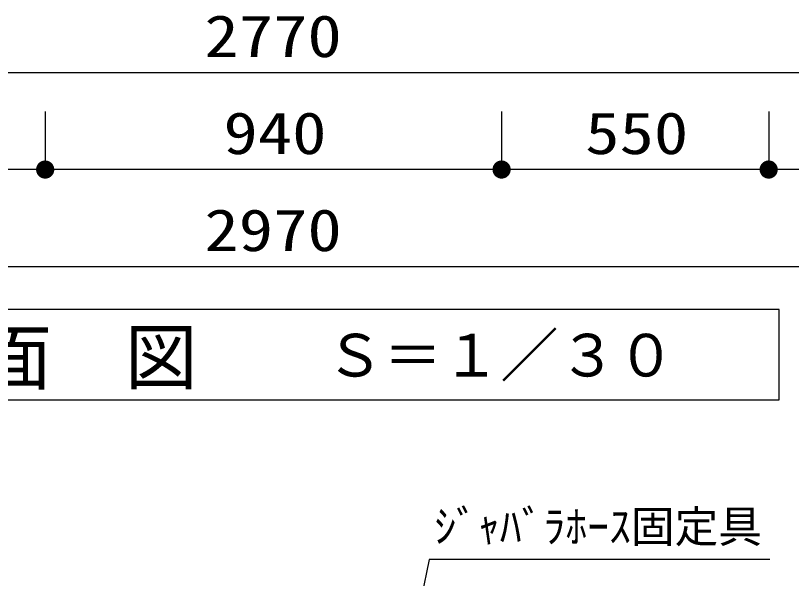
# Model space of a CAD drawing. Units: millimetres, scale not verified. Extents: x -22761 to 8910, y -6308 to 6308.
# Drawn here: x -4947 to -3349, y -1689 to -528 of the extents above; entities that cross this region are included whole.
import ezdxf
from ezdxf.enums import TextEntityAlignment as Align

# ---------------------------------------------------------------- set-up
doc = ezdxf.new("R2010")
doc.units = ezdxf.units.MM
doc.header["$LTSCALE"] = 30
for name, color, linetype, lineweight in [('0-2_空気管', 3, 'Continuous', 25), ('0-3_機器', 3, 'Continuous', 25), ('0-F_00クル-フ-6寸法', 132, 'Continuous', 25)]:
    doc.layers.add(name, color=color, linetype=linetype, lineweight=lineweight)
doc.styles.add('ＭＳ ゴシック', font='')
doc.styles.get('ＭＳ ゴシック').set_extended_font_data('MS Gothic')

msp = doc.modelspace()

# ---------------------------------------------------------------- linework, layer by layer
at = {"layer": '0-2_空気管'}
for p, q in [((-4095.56, -1649.29), (-4201.32, -2158.6)), ((-3393.79, -1649.29), (-4095.56, -1649.29))]:
    msp.add_line(p, q, dxfattribs=at)
at = {"layer": '0-3_機器'}
msp.add_lwpolyline([(-3374.49, -1320.35), (-3374.49, -1134.04), (-5403.82, -1134.04), (-5403.82, -1320.35)], close=True, dxfattribs=at)
at = {"layer": '0-F_00クル-フ-6寸法', "color": 4}
for p, q in [((-5806.32, -645.57), (-3036.3, -645.57)), ((-4886.32, -725.57), (-4886.32, -845.57)), ((-4886.32, -725.57), (-4886.32, -845.57)), ((-3946.32, -725.57), (-3946.32, -845.57)), ((-3946.32, -725.57), (-3946.32, -845.57)), ((-3396.32, -725.57), (-3396.32, -845.57)), ((-3396.32, -725.57), (-3396.32, -845.57)), ((-4886.32, -845.57), (-5906.32, -845.57)), ((-3946.32, -845.57), (-4886.32, -845.57)), ((-3396.32, -845.57), (-3946.32, -845.57)), ((-2936.3, -845.57), (-3396.32, -845.57)), ((-5906.32, -1045.57), (-2936.3, -1045.57))]:
    msp.add_line(p, q, dxfattribs=at)
at = {"layer": '0-F_00クル-フ-6寸法'}
for points in [[(-4886.32, -845.57), (-4898.27, -831.12), (-4896.37, -829.74)], [(-4886.32, -845.57), (-4898.27, -831.12), (-4896.37, -829.74)], [(-4886.32, -845.57), (-4896.37, -829.74), (-4894.31, -828.61)], [(-4886.32, -845.57), (-4896.37, -829.74), (-4894.31, -828.61)], [(-4886.32, -845.57), (-4894.31, -828.61), (-4892.12, -827.74)], [(-4886.32, -845.57), (-4894.31, -828.61), (-4892.12, -827.74)], [(-4886.32, -845.57), (-4892.12, -827.74), (-4889.84, -827.15)], [(-4886.32, -845.57), (-4892.12, -827.74), (-4889.84, -827.15)], [(-4886.32, -845.57), (-4889.84, -827.15), (-4887.5, -826.86)], [(-4886.32, -845.57), (-4889.84, -827.15), (-4887.5, -826.86)], [(-4886.32, -845.57), (-4887.5, -826.86), (-4885.14, -826.86)], [(-4886.32, -845.57), (-4887.5, -826.86), (-4885.14, -826.86)], [(-4886.32, -845.57), (-4885.14, -826.86), (-4882.81, -827.15)], [(-4886.32, -845.57), (-4885.14, -826.86), (-4882.81, -827.15)], [(-4886.32, -845.57), (-4882.81, -827.15), (-4880.53, -827.74)], [(-4886.32, -845.57), (-4882.81, -827.15), (-4880.53, -827.74)], [(-4886.32, -845.57), (-4880.53, -827.74), (-4878.34, -828.61)], [(-4886.32, -845.57), (-4880.53, -827.74), (-4878.34, -828.61)], [(-4886.32, -845.57), (-4878.34, -828.61), (-4876.28, -829.74)], [(-4886.32, -845.57), (-4878.34, -828.61), (-4876.28, -829.74)], [(-4886.32, -845.57), (-4876.28, -829.74), (-4874.37, -831.12)], [(-4886.32, -845.57), (-4876.28, -829.74), (-4874.37, -831.12)], [(-3946.32, -845.57), (-3958.28, -831.12), (-3956.37, -829.74)], [(-3946.32, -845.57), (-3958.28, -831.12), (-3956.37, -829.74)], [(-3946.32, -845.57), (-3956.37, -829.74), (-3954.31, -828.61)], [(-3946.32, -845.57), (-3956.37, -829.74), (-3954.31, -828.61)], [(-3946.32, -845.57), (-3954.31, -828.61), (-3952.12, -827.74)], [(-3946.32, -845.57), (-3954.31, -828.61), (-3952.12, -827.74)], [(-3946.32, -845.57), (-3952.12, -827.74), (-3949.84, -827.15)], [(-3946.32, -845.57), (-3952.12, -827.74), (-3949.84, -827.15)], [(-3946.32, -845.57), (-3949.84, -827.15), (-3947.5, -826.86)], [(-3946.32, -845.57), (-3949.84, -827.15), (-3947.5, -826.86)], [(-3946.32, -845.57), (-3947.5, -826.86), (-3945.15, -826.86)], [(-3946.32, -845.57), (-3947.5, -826.86), (-3945.15, -826.86)], [(-3946.32, -845.57), (-3945.15, -826.86), (-3942.81, -827.15)], [(-3946.32, -845.57), (-3945.15, -826.86), (-3942.81, -827.15)], [(-3946.32, -845.57), (-3942.81, -827.15), (-3940.53, -827.74)], [(-3946.32, -845.57), (-3942.81, -827.15), (-3940.53, -827.74)], [(-3946.32, -845.57), (-3940.53, -827.74), (-3938.34, -828.61)], [(-3946.32, -845.57), (-3940.53, -827.74), (-3938.34, -828.61)], [(-3946.32, -845.57), (-3938.34, -828.61), (-3936.28, -829.74)], [(-3946.32, -845.57), (-3938.34, -828.61), (-3936.28, -829.74)], [(-3946.32, -845.57), (-3936.28, -829.74), (-3934.37, -831.12)], [(-3946.32, -845.57), (-3936.28, -829.74), (-3934.37, -831.12)], [(-3396.32, -845.57), (-3408.28, -831.12), (-3406.37, -829.74)], [(-3396.32, -845.57), (-3408.28, -831.12), (-3406.37, -829.74)], [(-3396.32, -845.57), (-3406.37, -829.74), (-3404.31, -828.61)], [(-3396.32, -845.57), (-3406.37, -829.74), (-3404.31, -828.61)], [(-3396.32, -845.57), (-3404.31, -828.61), (-3402.12, -827.74)], [(-3396.32, -845.57), (-3404.31, -828.61), (-3402.12, -827.74)], [(-3396.32, -845.57), (-3402.12, -827.74), (-3399.84, -827.15)], [(-3396.32, -845.57), (-3402.12, -827.74), (-3399.84, -827.15)], [(-3396.32, -845.57), (-3399.84, -827.15), (-3397.5, -826.86)], [(-3396.32, -845.57), (-3399.84, -827.15), (-3397.5, -826.86)], [(-3396.32, -845.57), (-3397.5, -826.86), (-3395.15, -826.86)], [(-3396.32, -845.57), (-3397.5, -826.86), (-3395.15, -826.86)], [(-3396.32, -845.57), (-3395.15, -826.86), (-3392.81, -827.15)], [(-3396.32, -845.57), (-3395.15, -826.86), (-3392.81, -827.15)], [(-3396.32, -845.57), (-3392.81, -827.15), (-3390.53, -827.74)], [(-3396.32, -845.57), (-3392.81, -827.15), (-3390.53, -827.74)], [(-3396.32, -845.57), (-3390.53, -827.74), (-3388.34, -828.61)], [(-3396.32, -845.57), (-3390.53, -827.74), (-3388.34, -828.61)], [(-3396.32, -845.57), (-3388.34, -828.61), (-3386.28, -829.74)], [(-3396.32, -845.57), (-3388.34, -828.61), (-3386.28, -829.74)], [(-3396.32, -845.57), (-3386.28, -829.74), (-3384.37, -831.12)], [(-3396.32, -845.57), (-3386.28, -829.74), (-3384.37, -831.12)], [(-4886.32, -845.57), (-4905.07, -845.57), (-4904.92, -843.22)], [(-4886.32, -845.57), (-4905.07, -845.57), (-4904.92, -843.22)], [(-4886.32, -845.57), (-4904.92, -847.92), (-4905.07, -845.57)], [(-4886.32, -845.57), (-4904.92, -847.92), (-4905.07, -845.57)], [(-4886.32, -845.57), (-4904.92, -843.22), (-4904.48, -840.91)], [(-4886.32, -845.57), (-4904.92, -843.22), (-4904.48, -840.91)], [(-4886.32, -845.57), (-4904.48, -850.23), (-4904.92, -847.92)], [(-4886.32, -845.57), (-4904.48, -850.23), (-4904.92, -847.92)], [(-4886.32, -845.57), (-4904.48, -840.91), (-4903.76, -838.67)], [(-4886.32, -845.57), (-4904.48, -840.91), (-4903.76, -838.67)], [(-4886.32, -845.57), (-4903.76, -852.47), (-4904.48, -850.23)], [(-4886.32, -845.57), (-4903.76, -852.47), (-4904.48, -850.23)], [(-4886.32, -845.57), (-4903.76, -838.67), (-4902.75, -836.54)], [(-4886.32, -845.57), (-4903.76, -838.67), (-4902.75, -836.54)], [(-4886.32, -845.57), (-4902.75, -854.6), (-4903.76, -852.47)], [(-4886.32, -845.57), (-4902.75, -854.6), (-4903.76, -852.47)], [(-4886.32, -845.57), (-4902.75, -836.54), (-4901.49, -834.55)], [(-4886.32, -845.57), (-4902.75, -836.54), (-4901.49, -834.55)], [(-4886.32, -845.57), (-4901.49, -856.59), (-4902.75, -854.6)], [(-4886.32, -845.57), (-4901.49, -856.59), (-4902.75, -854.6)], [(-4886.32, -845.57), (-4901.49, -834.55), (-4899.99, -832.74)], [(-4886.32, -845.57), (-4901.49, -834.55), (-4899.99, -832.74)], [(-4886.32, -845.57), (-4899.99, -858.41), (-4901.49, -856.59)], [(-4886.32, -845.57), (-4899.99, -858.41), (-4901.49, -856.59)], [(-4886.32, -845.57), (-4899.99, -832.74), (-4898.27, -831.12)], [(-4886.32, -845.57), (-4899.99, -832.74), (-4898.27, -831.12)], [(-4886.32, -845.57), (-4898.27, -860.02), (-4899.99, -858.41)], [(-4886.32, -845.57), (-4898.27, -860.02), (-4899.99, -858.41)], [(-4886.32, -845.57), (-4896.37, -861.4), (-4898.27, -860.02)], [(-4886.32, -845.57), (-4896.37, -861.4), (-4898.27, -860.02)], [(-4886.32, -845.57), (-4894.31, -862.54), (-4896.37, -861.4)], [(-4886.32, -845.57), (-4894.31, -862.54), (-4896.37, -861.4)], [(-4886.32, -845.57), (-4892.12, -863.4), (-4894.31, -862.54)], [(-4886.32, -845.57), (-4892.12, -863.4), (-4894.31, -862.54)], [(-4886.32, -845.57), (-4889.84, -863.99), (-4892.12, -863.4)], [(-4886.32, -845.57), (-4889.84, -863.99), (-4892.12, -863.4)], [(-4886.32, -845.57), (-4887.5, -864.28), (-4889.84, -863.99)], [(-4886.32, -845.57), (-4887.5, -864.28), (-4889.84, -863.99)], [(-4886.32, -845.57), (-4885.14, -864.28), (-4887.5, -864.28)], [(-4886.32, -845.57), (-4885.14, -864.28), (-4887.5, -864.28)], [(-4886.32, -845.57), (-4874.37, -831.12), (-4872.65, -832.74)], [(-4886.32, -845.57), (-4874.37, -831.12), (-4872.65, -832.74)], [(-4886.32, -845.57), (-4872.65, -832.74), (-4871.15, -834.55)], [(-4886.32, -845.57), (-4872.65, -832.74), (-4871.15, -834.55)], [(-4886.32, -845.57), (-4871.15, -834.55), (-4869.89, -836.54)], [(-4886.32, -845.57), (-4871.15, -834.55), (-4869.89, -836.54)], [(-4886.32, -845.57), (-4869.89, -836.54), (-4868.89, -838.67)], [(-4886.32, -845.57), (-4869.89, -836.54), (-4868.89, -838.67)], [(-4886.32, -845.57), (-4868.89, -838.67), (-4868.16, -840.91)], [(-4886.32, -845.57), (-4868.89, -838.67), (-4868.16, -840.91)], [(-4886.32, -845.57), (-4868.16, -840.91), (-4867.72, -843.22)], [(-4886.32, -845.57), (-4868.16, -840.91), (-4867.72, -843.22)], [(-4886.32, -845.57), (-4867.72, -843.22), (-4867.57, -845.57)], [(-4886.32, -845.57), (-4867.72, -843.22), (-4867.57, -845.57)], [(-4886.32, -845.57), (-4882.81, -863.99), (-4885.14, -864.28)], [(-4886.32, -845.57), (-4880.53, -863.4), (-4882.81, -863.99)], [(-4886.32, -845.57), (-4878.34, -862.54), (-4880.53, -863.4)], [(-4886.32, -845.57), (-4876.28, -861.4), (-4878.34, -862.54)], [(-4886.32, -845.57), (-4874.37, -860.02), (-4876.28, -861.4)], [(-4886.32, -845.57), (-4872.65, -858.41), (-4874.37, -860.02)], [(-4886.32, -845.57), (-4871.15, -856.59), (-4872.65, -858.41)], [(-4886.32, -845.57), (-4869.89, -854.6), (-4871.15, -856.59)], [(-4886.32, -845.57), (-4868.89, -852.47), (-4869.89, -854.6)], [(-4886.32, -845.57), (-4868.16, -850.23), (-4868.89, -852.47)], [(-4886.32, -845.57), (-4867.72, -847.92), (-4868.16, -850.23)], [(-4886.32, -845.57), (-4867.57, -845.57), (-4867.72, -847.92)], [(-4886.32, -845.57), (-4882.81, -863.99), (-4885.14, -864.28)], [(-4886.32, -845.57), (-4880.53, -863.4), (-4882.81, -863.99)], [(-4886.32, -845.57), (-4878.34, -862.54), (-4880.53, -863.4)], [(-4886.32, -845.57), (-4876.28, -861.4), (-4878.34, -862.54)], [(-4886.32, -845.57), (-4874.37, -860.02), (-4876.28, -861.4)], [(-4886.32, -845.57), (-4872.65, -858.41), (-4874.37, -860.02)], [(-4886.32, -845.57), (-4871.15, -856.59), (-4872.65, -858.41)], [(-4886.32, -845.57), (-4869.89, -854.6), (-4871.15, -856.59)], [(-4886.32, -845.57), (-4868.89, -852.47), (-4869.89, -854.6)], [(-4886.32, -845.57), (-4868.16, -850.23), (-4868.89, -852.47)], [(-4886.32, -845.57), (-4867.72, -847.92), (-4868.16, -850.23)], [(-4886.32, -845.57), (-4867.57, -845.57), (-4867.72, -847.92)], [(-3946.32, -845.57), (-3965.07, -845.57), (-3964.93, -843.22)], [(-3946.32, -845.57), (-3965.07, -845.57), (-3964.93, -843.22)], [(-3946.32, -845.57), (-3964.93, -847.92), (-3965.07, -845.57)], [(-3946.32, -845.57), (-3964.93, -847.92), (-3965.07, -845.57)], [(-3946.32, -845.57), (-3964.93, -843.22), (-3964.48, -840.91)], [(-3946.32, -845.57), (-3964.93, -843.22), (-3964.48, -840.91)], [(-3946.32, -845.57), (-3964.48, -850.23), (-3964.93, -847.92)], [(-3946.32, -845.57), (-3964.48, -850.23), (-3964.93, -847.92)], [(-3946.32, -845.57), (-3964.48, -840.91), (-3963.76, -838.67)], [(-3946.32, -845.57), (-3964.48, -840.91), (-3963.76, -838.67)], [(-3946.32, -845.57), (-3963.76, -852.47), (-3964.48, -850.23)], [(-3946.32, -845.57), (-3963.76, -852.47), (-3964.48, -850.23)], [(-3946.32, -845.57), (-3963.76, -838.67), (-3962.75, -836.54)], [(-3946.32, -845.57), (-3963.76, -838.67), (-3962.75, -836.54)], [(-3946.32, -845.57), (-3962.75, -854.6), (-3963.76, -852.47)], [(-3946.32, -845.57), (-3962.75, -854.6), (-3963.76, -852.47)], [(-3946.32, -845.57), (-3962.75, -836.54), (-3961.49, -834.55)], [(-3946.32, -845.57), (-3962.75, -836.54), (-3961.49, -834.55)], [(-3946.32, -845.57), (-3961.49, -856.59), (-3962.75, -854.6)], [(-3946.32, -845.57), (-3961.49, -856.59), (-3962.75, -854.6)], [(-3946.32, -845.57), (-3961.49, -834.55), (-3959.99, -832.74)], [(-3946.32, -845.57), (-3961.49, -834.55), (-3959.99, -832.74)], [(-3946.32, -845.57), (-3959.99, -858.41), (-3961.49, -856.59)], [(-3946.32, -845.57), (-3959.99, -858.41), (-3961.49, -856.59)], [(-3946.32, -845.57), (-3959.99, -832.74), (-3958.28, -831.12)], [(-3946.32, -845.57), (-3959.99, -832.74), (-3958.28, -831.12)], [(-3946.32, -845.57), (-3958.28, -860.02), (-3959.99, -858.41)], [(-3946.32, -845.57), (-3958.28, -860.02), (-3959.99, -858.41)], [(-3946.32, -845.57), (-3956.37, -861.4), (-3958.28, -860.02)], [(-3946.32, -845.57), (-3956.37, -861.4), (-3958.28, -860.02)], [(-3946.32, -845.57), (-3954.31, -862.54), (-3956.37, -861.4)], [(-3946.32, -845.57), (-3954.31, -862.54), (-3956.37, -861.4)], [(-3946.32, -845.57), (-3952.12, -863.4), (-3954.31, -862.54)], [(-3946.32, -845.57), (-3952.12, -863.4), (-3954.31, -862.54)], [(-3946.32, -845.57), (-3949.84, -863.99), (-3952.12, -863.4)], [(-3946.32, -845.57), (-3949.84, -863.99), (-3952.12, -863.4)], [(-3946.32, -845.57), (-3947.5, -864.28), (-3949.84, -863.99)], [(-3946.32, -845.57), (-3947.5, -864.28), (-3949.84, -863.99)], [(-3946.32, -845.57), (-3945.15, -864.28), (-3947.5, -864.28)], [(-3946.32, -845.57), (-3945.15, -864.28), (-3947.5, -864.28)], [(-3946.32, -845.57), (-3934.37, -831.12), (-3932.66, -832.74)], [(-3946.32, -845.57), (-3934.37, -831.12), (-3932.66, -832.74)], [(-3946.32, -845.57), (-3932.66, -832.74), (-3931.15, -834.55)], [(-3946.32, -845.57), (-3932.66, -832.74), (-3931.15, -834.55)], [(-3946.32, -845.57), (-3931.15, -834.55), (-3929.89, -836.54)], [(-3946.32, -845.57), (-3931.15, -834.55), (-3929.89, -836.54)], [(-3946.32, -845.57), (-3929.89, -836.54), (-3928.89, -838.67)], [(-3946.32, -845.57), (-3929.89, -836.54), (-3928.89, -838.67)], [(-3946.32, -845.57), (-3928.89, -838.67), (-3928.16, -840.91)], [(-3946.32, -845.57), (-3928.89, -838.67), (-3928.16, -840.91)], [(-3946.32, -845.57), (-3928.16, -840.91), (-3927.72, -843.22)], [(-3946.32, -845.57), (-3928.16, -840.91), (-3927.72, -843.22)], [(-3946.32, -845.57), (-3927.72, -843.22), (-3927.57, -845.57)], [(-3946.32, -845.57), (-3927.72, -843.22), (-3927.57, -845.57)], [(-3946.32, -845.57), (-3942.81, -863.99), (-3945.15, -864.28)], [(-3946.32, -845.57), (-3940.53, -863.4), (-3942.81, -863.99)], [(-3946.32, -845.57), (-3938.34, -862.54), (-3940.53, -863.4)], [(-3946.32, -845.57), (-3936.28, -861.4), (-3938.34, -862.54)], [(-3946.32, -845.57), (-3934.37, -860.02), (-3936.28, -861.4)], [(-3946.32, -845.57), (-3932.66, -858.41), (-3934.37, -860.02)], [(-3946.32, -845.57), (-3931.15, -856.59), (-3932.66, -858.41)], [(-3946.32, -845.57), (-3929.89, -854.6), (-3931.15, -856.59)], [(-3946.32, -845.57), (-3928.89, -852.47), (-3929.89, -854.6)], [(-3946.32, -845.57), (-3928.16, -850.23), (-3928.89, -852.47)], [(-3946.32, -845.57), (-3927.72, -847.92), (-3928.16, -850.23)], [(-3946.32, -845.57), (-3927.57, -845.57), (-3927.72, -847.92)], [(-3946.32, -845.57), (-3942.81, -863.99), (-3945.15, -864.28)], [(-3946.32, -845.57), (-3940.53, -863.4), (-3942.81, -863.99)], [(-3946.32, -845.57), (-3938.34, -862.54), (-3940.53, -863.4)], [(-3946.32, -845.57), (-3936.28, -861.4), (-3938.34, -862.54)], [(-3946.32, -845.57), (-3934.37, -860.02), (-3936.28, -861.4)], [(-3946.32, -845.57), (-3932.66, -858.41), (-3934.37, -860.02)], [(-3946.32, -845.57), (-3931.15, -856.59), (-3932.66, -858.41)], [(-3946.32, -845.57), (-3929.89, -854.6), (-3931.15, -856.59)], [(-3946.32, -845.57), (-3928.89, -852.47), (-3929.89, -854.6)], [(-3946.32, -845.57), (-3928.16, -850.23), (-3928.89, -852.47)], [(-3946.32, -845.57), (-3927.72, -847.92), (-3928.16, -850.23)], [(-3946.32, -845.57), (-3927.57, -845.57), (-3927.72, -847.92)], [(-3396.32, -845.57), (-3415.07, -845.57), (-3414.93, -843.22)], [(-3396.32, -845.57), (-3415.07, -845.57), (-3414.93, -843.22)], [(-3396.32, -845.57), (-3414.93, -847.92), (-3415.07, -845.57)], [(-3396.32, -845.57), (-3414.93, -847.92), (-3415.07, -845.57)], [(-3396.32, -845.57), (-3414.93, -843.22), (-3414.49, -840.91)], [(-3396.32, -845.57), (-3414.93, -843.22), (-3414.49, -840.91)], [(-3396.32, -845.57), (-3414.49, -850.23), (-3414.93, -847.92)], [(-3396.32, -845.57), (-3414.49, -850.23), (-3414.93, -847.92)], [(-3396.32, -845.57), (-3414.49, -840.91), (-3413.76, -838.67)], [(-3396.32, -845.57), (-3414.49, -840.91), (-3413.76, -838.67)], [(-3396.32, -845.57), (-3413.76, -852.47), (-3414.49, -850.23)], [(-3396.32, -845.57), (-3413.76, -852.47), (-3414.49, -850.23)], [(-3396.32, -845.57), (-3413.76, -838.67), (-3412.75, -836.54)], [(-3396.32, -845.57), (-3413.76, -838.67), (-3412.75, -836.54)], [(-3396.32, -845.57), (-3412.75, -854.6), (-3413.76, -852.47)], [(-3396.32, -845.57), (-3412.75, -854.6), (-3413.76, -852.47)], [(-3396.32, -845.57), (-3412.75, -836.54), (-3411.49, -834.55)], [(-3396.32, -845.57), (-3412.75, -836.54), (-3411.49, -834.55)], [(-3396.32, -845.57), (-3411.49, -856.59), (-3412.75, -854.6)], [(-3396.32, -845.57), (-3411.49, -856.59), (-3412.75, -854.6)], [(-3396.32, -845.57), (-3411.49, -834.55), (-3409.99, -832.74)], [(-3396.32, -845.57), (-3411.49, -834.55), (-3409.99, -832.74)], [(-3396.32, -845.57), (-3409.99, -858.41), (-3411.49, -856.59)], [(-3396.32, -845.57), (-3409.99, -858.41), (-3411.49, -856.59)], [(-3396.32, -845.57), (-3409.99, -832.74), (-3408.28, -831.12)], [(-3396.32, -845.57), (-3409.99, -832.74), (-3408.28, -831.12)], [(-3396.32, -845.57), (-3408.28, -860.02), (-3409.99, -858.41)], [(-3396.32, -845.57), (-3408.28, -860.02), (-3409.99, -858.41)], [(-3396.32, -845.57), (-3406.37, -861.4), (-3408.28, -860.02)], [(-3396.32, -845.57), (-3406.37, -861.4), (-3408.28, -860.02)], [(-3396.32, -845.57), (-3404.31, -862.54), (-3406.37, -861.4)], [(-3396.32, -845.57), (-3404.31, -862.54), (-3406.37, -861.4)], [(-3396.32, -845.57), (-3402.12, -863.4), (-3404.31, -862.54)], [(-3396.32, -845.57), (-3402.12, -863.4), (-3404.31, -862.54)], [(-3396.32, -845.57), (-3399.84, -863.99), (-3402.12, -863.4)], [(-3396.32, -845.57), (-3399.84, -863.99), (-3402.12, -863.4)], [(-3396.32, -845.57), (-3397.5, -864.28), (-3399.84, -863.99)], [(-3396.32, -845.57), (-3397.5, -864.28), (-3399.84, -863.99)], [(-3396.32, -845.57), (-3395.15, -864.28), (-3397.5, -864.28)], [(-3396.32, -845.57), (-3395.15, -864.28), (-3397.5, -864.28)], [(-3396.32, -845.57), (-3384.37, -831.12), (-3382.66, -832.74)], [(-3396.32, -845.57), (-3384.37, -831.12), (-3382.66, -832.74)], [(-3396.32, -845.57), (-3382.66, -832.74), (-3381.16, -834.55)], [(-3396.32, -845.57), (-3382.66, -832.74), (-3381.16, -834.55)], [(-3396.32, -845.57), (-3381.16, -834.55), (-3379.89, -836.54)], [(-3396.32, -845.57), (-3381.16, -834.55), (-3379.89, -836.54)], [(-3396.32, -845.57), (-3379.89, -836.54), (-3378.89, -838.67)], [(-3396.32, -845.57), (-3379.89, -836.54), (-3378.89, -838.67)], [(-3396.32, -845.57), (-3378.89, -838.67), (-3378.16, -840.91)], [(-3396.32, -845.57), (-3378.89, -838.67), (-3378.16, -840.91)], [(-3396.32, -845.57), (-3378.16, -840.91), (-3377.72, -843.22)], [(-3396.32, -845.57), (-3378.16, -840.91), (-3377.72, -843.22)], [(-3396.32, -845.57), (-3377.72, -843.22), (-3377.57, -845.57)], [(-3396.32, -845.57), (-3377.72, -843.22), (-3377.57, -845.57)], [(-3396.32, -845.57), (-3392.81, -863.99), (-3395.15, -864.28)], [(-3396.32, -845.57), (-3390.53, -863.4), (-3392.81, -863.99)], [(-3396.32, -845.57), (-3388.34, -862.54), (-3390.53, -863.4)], [(-3396.32, -845.57), (-3386.28, -861.4), (-3388.34, -862.54)], [(-3396.32, -845.57), (-3384.37, -860.02), (-3386.28, -861.4)], [(-3396.32, -845.57), (-3382.66, -858.41), (-3384.37, -860.02)], [(-3396.32, -845.57), (-3381.16, -856.59), (-3382.66, -858.41)], [(-3396.32, -845.57), (-3379.89, -854.6), (-3381.16, -856.59)], [(-3396.32, -845.57), (-3378.89, -852.47), (-3379.89, -854.6)], [(-3396.32, -845.57), (-3378.16, -850.23), (-3378.89, -852.47)], [(-3396.32, -845.57), (-3377.72, -847.92), (-3378.16, -850.23)], [(-3396.32, -845.57), (-3377.57, -845.57), (-3377.72, -847.92)], [(-3396.32, -845.57), (-3392.81, -863.99), (-3395.15, -864.28)], [(-3396.32, -845.57), (-3390.53, -863.4), (-3392.81, -863.99)], [(-3396.32, -845.57), (-3388.34, -862.54), (-3390.53, -863.4)], [(-3396.32, -845.57), (-3386.28, -861.4), (-3388.34, -862.54)], [(-3396.32, -845.57), (-3384.37, -860.02), (-3386.28, -861.4)], [(-3396.32, -845.57), (-3382.66, -858.41), (-3384.37, -860.02)], [(-3396.32, -845.57), (-3381.16, -856.59), (-3382.66, -858.41)], [(-3396.32, -845.57), (-3379.89, -854.6), (-3381.16, -856.59)], [(-3396.32, -845.57), (-3378.89, -852.47), (-3379.89, -854.6)], [(-3396.32, -845.57), (-3378.16, -850.23), (-3378.89, -852.47)], [(-3396.32, -845.57), (-3377.72, -847.92), (-3378.16, -850.23)], [(-3396.32, -845.57), (-3377.57, -845.57), (-3377.72, -847.92)]]:
    msp.add_solid(points, dxfattribs=at)

# ---------------------------------------------------------------- texts
at = {"layer": '0-2_空気管', "color": 4, "style": 'ＭＳ ゴシック'}
msp.add_text('ｼﾞｬﾊﾞﾗﾎｰｽ固定具', height=65.98, dxfattribs=at).set_placement((-4084.99, -1634.29), align=Align.BOTTOM_LEFT)
at = {"layer": '0-3_機器', "color": 4, "style": 'ＭＳ ゴシック'}
for s, height, p in [('平\u3000面\u3000図', 110, (-5322.57, -1320.32)), ('Ｓ＝１／３０', 87.98, (-4309.02, -1298.65))]:
    msp.add_text(s, height=height, dxfattribs=at).set_placement(p, align=Align.BOTTOM_LEFT)
at = {"layer": '0-F_00クル-フ-6寸法', "color": 3, "style": 'ＭＳ ゴシック', "width": 1.2}
for s, p in [('2770', (-4558.46, -639.72)), ('940', (-4519.18, -839.72)), ('550', (-3774.18, -839.72)), ('2970', (-4558.46, -1039.72))]:
    msp.add_text(s, height=86.66, dxfattribs=at).set_placement(p, align=Align.BOTTOM_LEFT)

doc.saveas('drawing.dxf')
